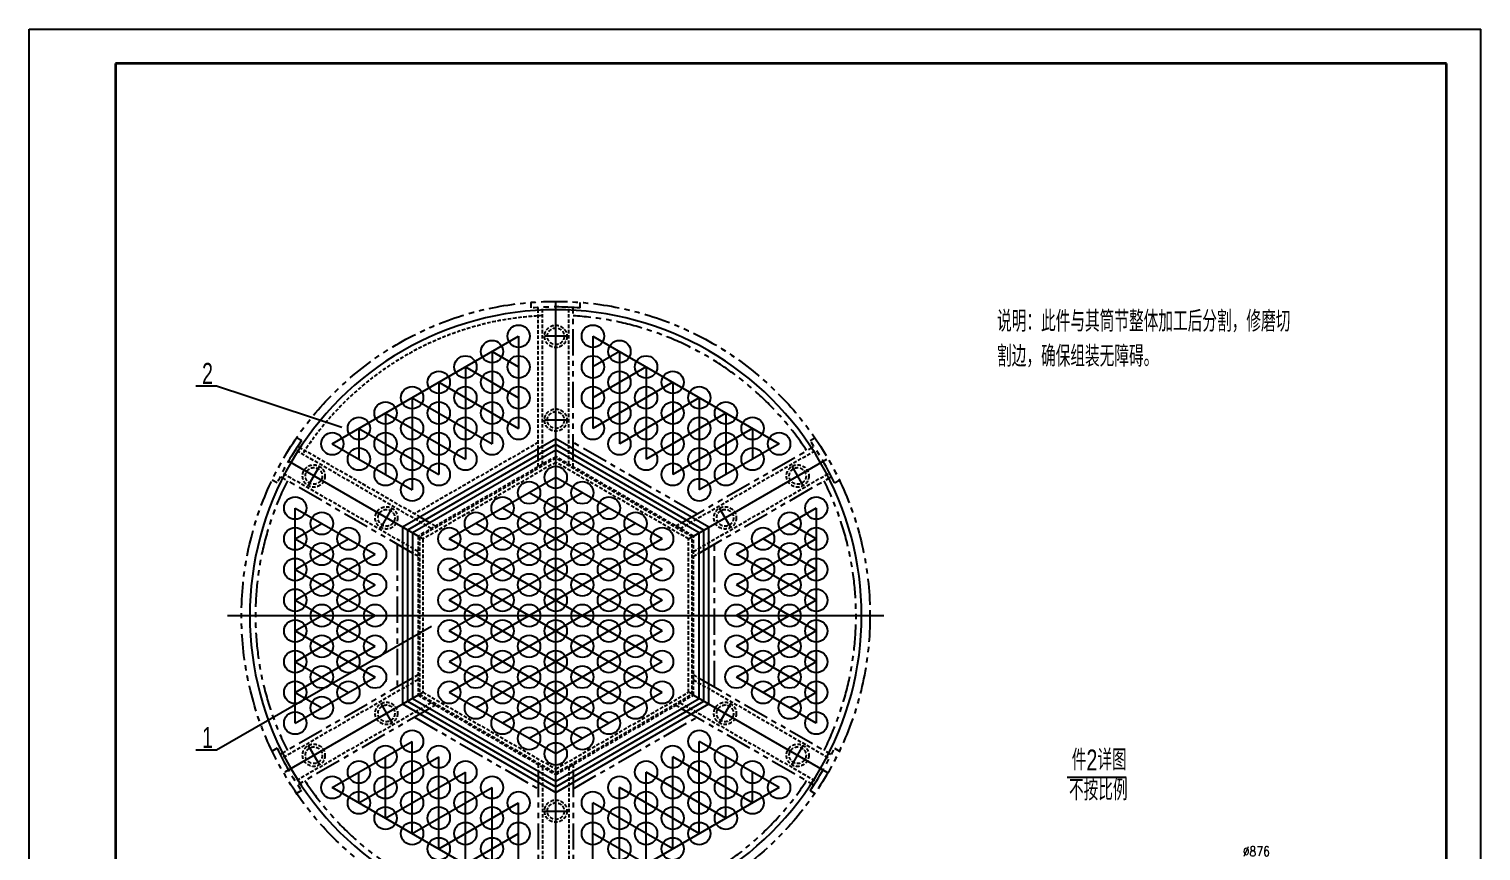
# Model space of a CAD drawing. Header units: millimetres. Extents: x 174648 to 205929, y -160248 to -145891.
# Drawn here: x 186249 to 188328, y -157631 to -156453 of the extents above; entities that cross this region are included whole.
import ezdxf

# ---------------------------------------------------------------- set-up
doc = ezdxf.new("R2010")
doc.units = ezdxf.units.MM
doc.linetypes.add('DASHED', pattern=[0.75, 0.5, -0.25])
doc.linetypes.add('PHANTOM', pattern=[2.5, 1.25, -0.25, 0.25, -0.25, 0.25, -0.25])
for name, color, linetype in [('1', 1, 'Continuous'), ('4虚线层', 6, 'DASHED'), ('9双点划线层', 6, 'PHANTOM')]:
    doc.layers.add(name, color=color, linetype=linetype)
doc.layers.add('图层1', color=4, linetype='Continuous', lineweight=35)
doc.styles.add('TH_GBDIM', font='romans.shx', dxfattribs={"width": 0.8, "bigfont": 'gbcbig.shx'})
doc.styles.add('样式 3.5', font='roms.shx', dxfattribs={"width": 0.7, "height": 3.5, "bigfont": 'hztxt.shx'})
doc.dimstyles.new('TH_GBDIM', dxfattribs={"dimtxt": 3.5, "dimasz": 2.5, "dimexe": 2, "dimexo": 0, "dimgap": 1.5, "dimtad": 1, "dimdec": 1, "dimzin": 0, "dimdsep": 46, "dimtxsty": 'TH_GBDIM', "dimcen": 2.5, "dimclrd": 130, "dimclre": 130, "dimclrt": 3, "dimadec": 0, "dimazin": 0, "dimtfac": 0.714286, "dimtdec": 1, "dimtmove": 0, "dimatfit": 3, "dimfxl": 0, "dimtzin": 0, "dimlwd": -1, "dimlwe": -1, "dimarcsym": 0})

# ---------------------------------------------------------------- blocks, each defined once
blk = doc.blocks.new('*D666')
at = {"color": 130, "linetype": 'Continuous'}
for p, q in [((187980.7, -157644.2), (187963.6, -157680.5)), ((188025.7, -157644.2), (187980.7, -157644.2)), ((187586.1, -158482.1), (187959.4, -157689.6)), ((187581.8, -158491.1), (187577.6, -158500.2))]:
    blk.add_line(p, q, dxfattribs=at)
at = {"color": 130}
for points in [[(187962.1, -157679.8), (187965.1, -157681.2), (187959.4, -157689.6)], [(187580.3, -158490.4), (187583.3, -158491.8), (187586.1, -158482.1)]]:
    blk.add_solid(points, dxfattribs=at)
at = {"layer": 'Defpoints', "color": 0}
for p in [(187959.4, -157689.6), (187586.1, -158482.1)]:
    blk.add_point(p, dxfattribs=at)
at = {"color": 3, "insert": (188006.2, -157631.2), "char_height": 14, "attachment_point": 5, "style": 'TH_GBDIM', "bg_fill": 3, "box_fill_scale": 1.1, "bg_fill_color": 256, "bg_fill_true_color": 13158600, "bg_fill_transparency": 0}
blk.add_mtext('∅876', dxfattribs=at)

msp = doc.modelspace()

# ---------------------------------------------------------------- linework, layer by layer
at = {"color": 7, "linetype": 'Continuous'}
for p, q in [((186248.8, -156453.5), (188327.8, -156453.5)), ((186248.8, -159393.8), (186248.8, -156453.5)), ((188327.8, -159393.8), (188327.8, -156453.5))]:
    msp.add_line(p, q, dxfattribs=at)
at = {"color": 1, "ltscale": 1.5}
for p, q in [((187003, -157743.5), (187003, -156843.5)), ((187019, -156893.5), (186987, -156893.5)), ((187019, -157013.5), (186987, -157013.5)), ((187003, -157048.5), (186790.8, -157171)), ((187215.2, -157171), (187003, -157048.5)), ((186805.8, -157179.7), (186620.2, -157072.5)), ((186664.6, -157079.6), (186648.6, -157107.3)), ((187200.2, -157179.7), (187391, -157069.5)), ((187357.4, -157107.3), (187341.4, -157079.6)), ((186768.5, -157139.6), (186752.5, -157167.3)), ((187253.5, -157167.3), (187237.5, -157139.6)), ((186790.8, -157171), (186790.8, -157416)), ((187215.2, -157416), (187215.2, -157171)), ((186533, -157293.5), (187473, -157293.5)), ((186553, -157293.5), (187453, -157293.5)), ((186805.8, -157407.3), (186615, -157517.5)), ((186752.5, -157419.6), (186768.5, -157447.3)), ((186790.8, -157416), (187003, -157538.5)), ((187003, -157538.5), (187215.2, -157416)), ((187200.2, -157407.3), (187391, -157517.5)), ((187237.5, -157447.3), (187253.5, -157419.6)), ((186648.6, -157479.6), (186664.6, -157507.3)), ((187341.4, -157507.3), (187357.4, -157479.6)), ((186987, -157573.5), (187019, -157573.5))]:
    msp.add_line(p, q, dxfattribs=at)
for p, q in [((186517.2, -156965), (186487.5, -156965)), ((186696.7, -157024.2), (186517.2, -156965)), ((187003, -157040.4), (186783.8, -157167)), ((187222.2, -157167), (187003, -157040.4)), ((187003, -157056.6), (186797.8, -157175)), ((187208.2, -157175), (187003, -157056.6)), ((186783.8, -157167), (186783.8, -157420)), ((187222.2, -157420), (187222.2, -157167)), ((186797.8, -157175), (186797.8, -157412)), ((187208.2, -157412), (187208.2, -157175)), ((186825.2, -157309.2), (186517.2, -157486.3)), ((186783.8, -157420), (187003, -157546.6)), ((186797.8, -157412), (187003, -157530.4)), ((187003, -157530.4), (187208.2, -157412)), ((187003, -157546.6), (187222.2, -157420)), ((186517.2, -157486.3), (186487.5, -157486.3)), ((187735.3, -157524.9), (187819.6, -157524.9))]:
    msp.add_line(p, q)
for start, end in [(90, 150), (30, 90), (150, 210), (330, 30), (210, 270), (270, 330)]:
    msp.add_arc((187003, -157293.5), 438, start, end)
at = {"layer": '1'}
for p, q in [((186683.1, -157047.4), (186949.9, -156893.4)), ((186949.9, -156893.4), (186949.9, -157025.4)), ((187056.2, -156893.4), (187056.2, -157025.4)), ((187056.2, -156893.4), (187322.9, -157047.4)), ((186911.8, -156915.4), (186911.8, -157047.4)), ((186911.8, -156915.4), (186949.9, -156937.4)), ((187094.3, -156915.4), (187056.2, -156937.4)), ((187094.3, -156915.4), (187094.3, -157047.4)), ((186873.7, -156937.4), (186873.7, -157069.4)), ((186873.7, -156937.4), (186949.9, -156981.4)), ((187132.4, -156937.4), (187056.2, -156981.4)), ((187132.4, -156937.4), (187132.4, -157069.4)), ((186835.6, -156959.4), (186835.6, -157091.4)), ((186835.6, -156959.4), (186949.9, -157025.4)), ((187170.5, -156959.4), (187056.2, -157025.4)), ((187170.5, -156959.4), (187170.5, -157091.4)), ((186797.4, -156981.4), (186911.8, -157047.4)), ((186797.4, -156981.4), (186797.4, -157113.4)), ((187208.6, -156981.4), (187094.3, -157047.4)), ((187208.6, -156981.4), (187208.6, -157113.4)), ((186759.3, -157003.4), (186873.7, -157069.4)), ((186759.3, -157003.4), (186759.3, -157091.4)), ((187246.7, -157003.4), (187132.4, -157069.4)), ((187246.7, -157003.4), (187246.7, -157091.4)), ((186721.2, -157025.4), (186835.6, -157091.4)), ((186721.2, -157025.4), (186721.2, -157069.4)), ((187284.8, -157025.4), (187170.5, -157091.4)), ((187284.8, -157025.4), (187284.8, -157069.4)), ((186683.1, -157047.4), (186797.4, -157113.4)), ((187322.9, -157047.4), (187208.6, -157113.4)), ((187003, -157095.5), (186850.6, -157183.5)), ((187155.4, -157183.5), (187003, -157095.5)), ((187041.1, -157117.5), (186850.6, -157227.5)), ((187155.4, -157227.5), (186964.9, -157117.5)), ((186630, -157139.5), (186744.3, -157205.5)), ((186630, -157447.5), (186630, -157139.5)), ((187079.2, -157139.5), (186850.6, -157271.5)), ((187155.4, -157271.5), (186926.8, -157139.5)), ((187376.1, -157139.5), (187261.8, -157205.5)), ((187376.1, -157139.5), (187376.1, -157447.5)), ((186630, -157183.5), (186668.1, -157161.5)), ((187117.3, -157161.5), (186850.6, -157315.5)), ((187155.4, -157315.5), (186888.7, -157161.5)), ((187376.1, -157183.5), (187338, -157161.5)), ((186630, -157183.5), (186744.3, -157249.5)), ((186630, -157227.5), (186706.2, -157183.5)), ((187155.4, -157359.5), (186850.6, -157183.5)), ((187155.4, -157183.5), (186850.6, -157359.5)), ((187376.1, -157183.5), (187261.8, -157249.5)), ((187376.1, -157227.5), (187299.9, -157183.5)), ((186630, -157271.5), (186744.3, -157205.5)), ((187376.1, -157271.5), (187261.8, -157205.5)), ((186630, -157227.5), (186744.3, -157293.5)), ((187155.4, -157227.5), (186850.6, -157403.5)), ((187155.4, -157403.5), (186850.6, -157227.5)), ((187376.1, -157227.5), (187261.8, -157293.5)), ((186630, -157315.5), (186744.3, -157249.5)), ((187376.1, -157315.5), (187261.8, -157249.5)), ((186630, -157271.5), (186744.3, -157337.5)), ((187117.3, -157425.5), (186850.6, -157271.5)), ((187155.4, -157271.5), (186888.7, -157425.5)), ((187376.1, -157271.5), (187261.8, -157337.5)), ((186630, -157359.5), (186744.3, -157293.5)), ((187376.1, -157359.5), (187261.8, -157293.5)), ((186630, -157315.5), (186744.3, -157381.5)), ((187079.2, -157447.5), (186850.6, -157315.5)), ((187155.4, -157315.5), (186926.8, -157447.5)), ((187376.1, -157315.5), (187261.8, -157381.5)), ((186630, -157403.5), (186744.3, -157337.5)), ((187376.1, -157403.5), (187261.8, -157337.5)), ((186630, -157359.5), (186706.2, -157403.5)), ((187041.1, -157469.5), (186850.6, -157359.5)), ((187155.4, -157359.5), (186964.9, -157469.5)), ((187376.1, -157359.5), (187299.9, -157403.5)), ((186630, -157447.5), (186744.3, -157381.5)), ((187376.1, -157447.5), (187261.8, -157381.5)), ((186630, -157403.5), (186668.1, -157425.5)), ((187003, -157491.5), (186850.6, -157403.5)), ((187155.4, -157403.5), (187003, -157491.5)), ((187376.1, -157403.5), (187338, -157425.5)), ((186683.1, -157539.6), (186797.4, -157473.6)), ((186797.4, -157605.6), (186797.4, -157473.6)), ((187322.9, -157539.6), (187208.6, -157473.6)), ((187208.6, -157605.6), (187208.6, -157473.6)), ((186721.2, -157561.6), (186835.6, -157495.6)), ((186759.3, -157583.6), (186759.3, -157495.6)), ((186835.6, -157627.6), (186835.6, -157495.6)), ((187284.8, -157561.6), (187170.5, -157495.6)), ((187170.5, -157627.6), (187170.5, -157495.6)), ((187246.7, -157583.6), (187246.7, -157495.6)), ((186721.2, -157561.6), (186721.2, -157517.6)), ((186759.3, -157583.6), (186873.7, -157517.6)), ((186873.7, -157649.6), (186873.7, -157517.6)), ((187132.4, -157649.6), (187132.4, -157517.6)), ((187246.7, -157583.6), (187132.4, -157517.6)), ((187284.8, -157561.6), (187284.8, -157517.6)), ((186949.9, -157693.6), (186683.1, -157539.6)), ((186797.4, -157605.6), (186911.8, -157539.6)), ((186911.8, -157671.6), (186911.8, -157539.6)), ((187322.9, -157539.6), (187056.2, -157693.6)), ((187094.3, -157671.6), (187094.3, -157539.6)), ((187208.6, -157605.6), (187094.3, -157539.6)), ((186835.6, -157627.6), (186949.9, -157561.6)), ((186949.9, -157693.6), (186949.9, -157561.6)), ((187056.2, -157693.6), (187056.2, -157561.6)), ((187170.5, -157627.6), (187056.2, -157561.6)), ((186873.7, -157649.6), (186949.9, -157605.6)), ((187132.4, -157649.6), (187056.2, -157605.6))]:
    msp.add_line(p, q, dxfattribs=at)
for centre in [(186949.9, -156893.4), (187056.2, -156893.4), (186911.8, -156915.4), (187094.3, -156915.4), (186873.7, -156937.4), (186949.9, -156937.4), (187056.2, -156937.4), (187132.4, -156937.4), (186835.6, -156959.4), (186911.8, -156959.4), (187094.3, -156959.4), (187170.5, -156959.4), (186797.4, -156981.4), (186873.7, -156981.4), (186949.9, -156981.4), (187056.2, -156981.4), (187132.4, -156981.4), (187208.6, -156981.4), (186759.3, -157003.4), (186835.6, -157003.4), (186911.8, -157003.4), (187094.3, -157003.4), (187170.5, -157003.4), (187246.7, -157003.4), (186721.2, -157025.4), (186797.4, -157025.4), (186873.7, -157025.4), (186949.9, -157025.4), (187056.2, -157025.4), (187132.4, -157025.4), (187208.6, -157025.4), (187284.8, -157025.4), (186683.1, -157047.4), (186759.3, -157047.4), (186835.6, -157047.4), (186911.8, -157047.4), (187094.3, -157047.4), (187170.5, -157047.4), (187246.7, -157047.4), (187322.9, -157047.4), (186721.2, -157069.4), (186797.4, -157069.4), (186873.7, -157069.4), (187132.4, -157069.4), (187208.6, -157069.4), (187284.8, -157069.4), (186759.3, -157091.4), (186835.6, -157091.4), (187003, -157095.5), (187170.5, -157091.4), (187246.7, -157091.4), (186797.4, -157113.4), (186964.9, -157117.5), (187041.1, -157117.5), (187208.6, -157113.4), (186630, -157139.5), (186926.8, -157139.5), (187003, -157139.5), (187079.2, -157139.5), (187376.1, -157139.5), (186668.1, -157161.5), (186888.7, -157161.5), (186964.9, -157161.5), (187041.1, -157161.5), (187117.3, -157161.5), (187338, -157161.5), (186630, -157183.5), (186706.2, -157183.5), (186850.6, -157183.5), (186926.8, -157183.5), (187003, -157183.5), (187079.2, -157183.5), (187155.4, -157183.5), (187299.9, -157183.5), (187376.1, -157183.5), (186668.1, -157205.5), (186744.3, -157205.5), (186888.7, -157205.5), (186964.9, -157205.5), (187041.1, -157205.5), (187117.3, -157205.5), (187261.8, -157205.5), (187338, -157205.5), (186630, -157227.5), (186706.2, -157227.5), (186850.6, -157227.5), (186926.8, -157227.5), (187003, -157227.5), (187079.2, -157227.5), (187155.4, -157227.5), (187299.9, -157227.5), (187376.1, -157227.5), (186668.1, -157249.5), (186744.3, -157249.5), (186888.7, -157249.5), (186964.9, -157249.5), (187041.1, -157249.5), (187117.3, -157249.5), (187261.8, -157249.5), (187338, -157249.5), (186630, -157271.5), (186706.2, -157271.5), (186850.6, -157271.5), (186926.8, -157271.5), (187003, -157271.5), (187079.2, -157271.5), (187155.4, -157271.5), (187299.9, -157271.5), (187376.1, -157271.5), (186668.1, -157293.5), (186744.3, -157293.5), (186888.7, -157293.5), (186964.9, -157293.5), (187041.1, -157293.5), (187117.3, -157293.5), (187261.8, -157293.5), (187338, -157293.5), (186630, -157315.5), (186706.2, -157315.5), (186850.6, -157315.5), (186926.8, -157315.5), (187003, -157315.5), (187079.2, -157315.5), (187155.4, -157315.5), (187299.9, -157315.5), (187376.1, -157315.5), (186668.1, -157337.5), (186744.3, -157337.5), (186888.7, -157337.5), (186964.9, -157337.5), (187041.1, -157337.5), (187117.3, -157337.5), (187261.8, -157337.5), (187338, -157337.5), (186630, -157359.5), (186706.2, -157359.5), (186850.6, -157359.5), (186926.8, -157359.5), (187003, -157359.5), (187079.2, -157359.5), (187155.4, -157359.5), (187299.9, -157359.5), (187376.1, -157359.5), (186668.1, -157381.5), (186744.3, -157381.5), (186888.7, -157381.5), (186964.9, -157381.5), (187041.1, -157381.5), (187117.3, -157381.5), (187261.8, -157381.5), (187338, -157381.5), (186630, -157403.5), (186706.2, -157403.5), (186850.6, -157403.5), (186926.8, -157403.5), (187003, -157403.5), (187079.2, -157403.5), (187155.4, -157403.5), (187299.9, -157403.5), (187376.1, -157403.5), (186668.1, -157425.5), (186888.7, -157425.5), (186964.9, -157425.5), (187041.1, -157425.5), (187117.3, -157425.5), (187338, -157425.5), (186630, -157447.5), (186926.8, -157447.5), (187003, -157447.5), (187079.2, -157447.5), (187376.1, -157447.5), (186797.4, -157473.6), (186964.9, -157469.5), (187041.1, -157469.5), (187208.6, -157473.6), (186759.3, -157495.6), (186835.6, -157495.6), (187003, -157491.5), (187170.5, -157495.6), (187246.7, -157495.6), (186721.2, -157517.6), (186797.4, -157517.6), (186873.7, -157517.6), (187132.4, -157517.6), (187208.6, -157517.6), (187284.8, -157517.6), (186683.1, -157539.6), (186759.3, -157539.6), (186835.6, -157539.6), (186911.8, -157539.6), (187094.3, -157539.6), (187170.5, -157539.6), (187246.7, -157539.6), (187322.9, -157539.6), (186721.2, -157561.6), (186797.4, -157561.6), (186873.7, -157561.6), (186949.9, -157561.6), (187056.2, -157561.6), (187132.4, -157561.6), (187208.6, -157561.6), (187284.8, -157561.6), (186759.3, -157583.6), (186835.6, -157583.6), (186911.8, -157583.6), (187094.3, -157583.6), (187170.5, -157583.6), (187246.7, -157583.6), (186797.4, -157605.6), (186873.7, -157605.6), (186949.9, -157605.6), (187056.2, -157605.6), (187132.4, -157605.6), (187208.6, -157605.6), (186835.6, -157627.6), (186911.8, -157627.6), (187094.3, -157627.6), (187170.5, -157627.6)]:
    msp.add_circle(centre, 16, dxfattribs=at)
at = {"layer": '4虚线层', "ltscale": 10}
for p, q in [((186978, -157054.8), (186978, -156856.2)), ((186984, -157076.8), (186984, -156852.2)), ((187022, -157076.8), (187022, -156852.2)), ((186978, -157045.6), (186800.8, -157147.9)), ((186824.8, -157168.7), (186630.4, -157056.4)), ((186808.8, -157152.5), (186636.8, -157053.2)), ((187003, -157065.8), (186805.8, -157179.7)), ((187003, -157068.1), (186807.8, -157180.8)), ((187200.2, -157179.7), (187003, -157065.8)), ((187198.2, -157180.8), (187003, -157068.1)), ((187003, -157073.9), (187003, -157068.1)), ((187181.2, -157168.7), (187375.7, -157056.4)), ((187003, -157073.9), (186812.8, -157183.7)), ((186978, -157080.2), (186978, -157071)), ((187193.2, -157183.7), (187003, -157073.9)), ((187028, -157080.2), (187028, -157071)), ((186805.8, -157201.6), (186611.4, -157089.3)), ((187200.2, -157201.6), (187394.7, -157089.3)), ((186830.8, -157165.2), (186822.8, -157160.6)), ((187175.2, -157165.2), (187183.2, -157160.6)), ((186805.8, -157179.7), (186805.8, -157407.3)), ((186807.8, -157180.8), (186807.8, -157406.2)), ((186812.8, -157183.7), (186807.8, -157180.8)), ((186812.8, -157183.7), (186812.8, -157403.3)), ((187193.2, -157183.7), (187198.2, -157180.8)), ((187193.2, -157403.3), (187193.2, -157183.7)), ((187198.2, -157406.2), (187198.2, -157180.8)), ((187200.2, -157407.3), (187200.2, -157179.7)), ((186805.8, -157208.5), (186797.8, -157203.9)), ((187200.2, -157208.5), (187208.2, -157203.9)), ((186805.8, -157378.5), (186797.8, -157383.1)), ((187200.2, -157378.5), (187208.2, -157383.1)), ((186805.8, -157385.4), (186611.4, -157497.7)), ((187200.2, -157385.4), (187394.7, -157497.7)), ((186824.8, -157418.3), (186630.4, -157530.6)), ((186805.8, -157407.3), (187003, -157521.2)), ((186807.8, -157406.2), (186812.8, -157403.3)), ((186807.8, -157406.2), (187003, -157518.9)), ((186812.8, -157403.3), (187003, -157513.1)), ((186830.8, -157421.8), (186822.8, -157426.4)), ((187003, -157513.1), (187193.2, -157403.3)), ((187003, -157518.9), (187198.2, -157406.2)), ((187003, -157521.2), (187200.2, -157407.3)), ((187175.2, -157421.8), (187183.2, -157426.4)), ((187181.2, -157418.3), (187375.7, -157530.6)), ((187198.2, -157406.2), (187193.2, -157403.3)), ((186978, -157506.7), (186978, -157516)), ((186984, -157510.2), (186984, -157734.8)), ((187003, -157518.9), (187003, -157513.1)), ((187022, -157510.2), (187022, -157734.8)), ((187028, -157506.7), (187028, -157516))]:
    msp.add_line(p, q, dxfattribs=at)
for centre, radius in [((187003, -156893.5), 16), ((187003, -156893.5), 12), ((187003, -157013.5), 16), ((187003, -157013.5), 12), ((186656.6, -157093.5), 16), ((186656.6, -157093.5), 12), ((187349.4, -157093.5), 16), ((187349.4, -157093.5), 12), ((186760.5, -157153.5), 16), ((186760.5, -157153.5), 12), ((187245.5, -157153.5), 16), ((187245.5, -157153.5), 12), ((186760.5, -157433.5), 16), ((186760.5, -157433.5), 12), ((187245.5, -157433.5), 16), ((187245.5, -157433.5), 12), ((186656.6, -157493.5), 16), ((186656.6, -157493.5), 12), ((187349.4, -157493.5), 16), ((187349.4, -157493.5), 12), ((187003, -157573.5), 16), ((187003, -157573.5), 12)]:
    msp.add_circle(centre, radius, dxfattribs=at)
msp.add_arc((187003, -157293.5), 430, 92.5325, 147.4675, dxfattribs=at)
at = {"layer": '9双点划线层', "ltscale": 30}
for p, q in [((186968, -156852.9), (186968, -156844.9)), ((186978, -156856.2), (186978, -156852.2)), ((187028, -157071), (187028, -156852.2)), ((187038, -156852.9), (187038, -156844.9)), ((186638.9, -157042.9), (186632, -157038.9)), ((187205.2, -157147.9), (187028, -157045.6)), ((187367.1, -157042.9), (187374.1, -157038.9)), ((186636.8, -157053.2), (186633.4, -157051.2)), ((186978, -157071), (186978, -157054.8)), ((187183.2, -157160.6), (187372.7, -157051.2)), ((186603.9, -157103.5), (186597, -157099.5)), ((186797.8, -157203.9), (186608.4, -157094.5)), ((187208.2, -157203.9), (187397.7, -157094.5)), ((187402.1, -157103.5), (187409.1, -157099.5)), ((186822.8, -157160.6), (186808.8, -157152.5)), ((186775.8, -157191.2), (186775.8, -157395.8)), ((187230.2, -157395.8), (187230.2, -157191.2)), ((186797.8, -157383.1), (186608.4, -157492.5)), ((187208.2, -157383.1), (187397.7, -157492.5)), ((186822.8, -157426.4), (186633.4, -157535.8)), ((186800.8, -157439.1), (186978, -157541.4)), ((187028, -157541.4), (187205.2, -157439.1)), ((187183.2, -157426.4), (187372.7, -157535.8)), ((186603.9, -157483.5), (186597, -157487.5)), ((187402.1, -157483.5), (187409.1, -157487.5)), ((186978, -157516), (186978, -157734.8)), ((187028, -157516), (187028, -157734.8)), ((186638.9, -157544.1), (186632, -157548.1)), ((187367.1, -157544.1), (187374.1, -157548.1))]:
    msp.add_line(p, q, dxfattribs=at)
msp.add_circle((187003, -157293.5), 450, dxfattribs=at)
for radius, start, end in [(442, 85.4582, 94.5418), (430, 33.333, 86.667), (442, 145.4582, 154.5418), (442, 25.4582, 34.5418), (430, 153.333, 206.667), (430, 333.333, 26.667), (442, 205.4582, 214.5418), (442, 325.4582, 334.5418), (430, 213.333, 266.667), (430, 273.333, 326.667)]:
    msp.add_arc((187003, -157293.5), radius, start, end, dxfattribs=at)
at = {"layer": '图层1'}
for p, q in [((188278.3, -156503), (186372.6, -156503)), ((186372.6, -156503), (186372.6, -159344.3)), ((188278.3, -159344.3), (188278.3, -156503)), ((188278.3, -159344.3), (188278.3, -156503))]:
    msp.add_line(p, q, dxfattribs=at)

# ---------------------------------------------------------------- texts
at = {"char_height": 30, "attachment_point": 1, "style": '样式 3.5'}
for s, insert, width in [('说明：此件与其筒节整体加工后分割，修磨切割边，确保组装无障碍。', (187634.9, -156857), 431.821), ('2', (186496.6, -156931.6), 32.852), ('1', (186496.6, -157452.9), 32.852), ('件2详图', (187741.9, -157485.3), 314.203), ('不按比例', (187737.9, -157528.2), 314.203)]:
    msp.add_mtext(s, dxfattribs=dict(at, insert=insert, width=width))

# ---------------------------------------------------------------- dimensions: what is measured, and where the dimension line sits
dim = msp.add_diameter_dim_2p(p1=(187586.1, -158482.1), p2=(187959.4, -157689.6), dimstyle='TH_GBDIM', override={"dimscale": 4, "dimtoh": 1, "dimdec": 0, "dimtfill": 1})
dim.commit()
dim.dimension.update_dxf_attribs({"geometry": '*D666', "text_midpoint": (188006.2, -157644.2), "dimtype": 163})

doc.saveas('drawing.dxf')
